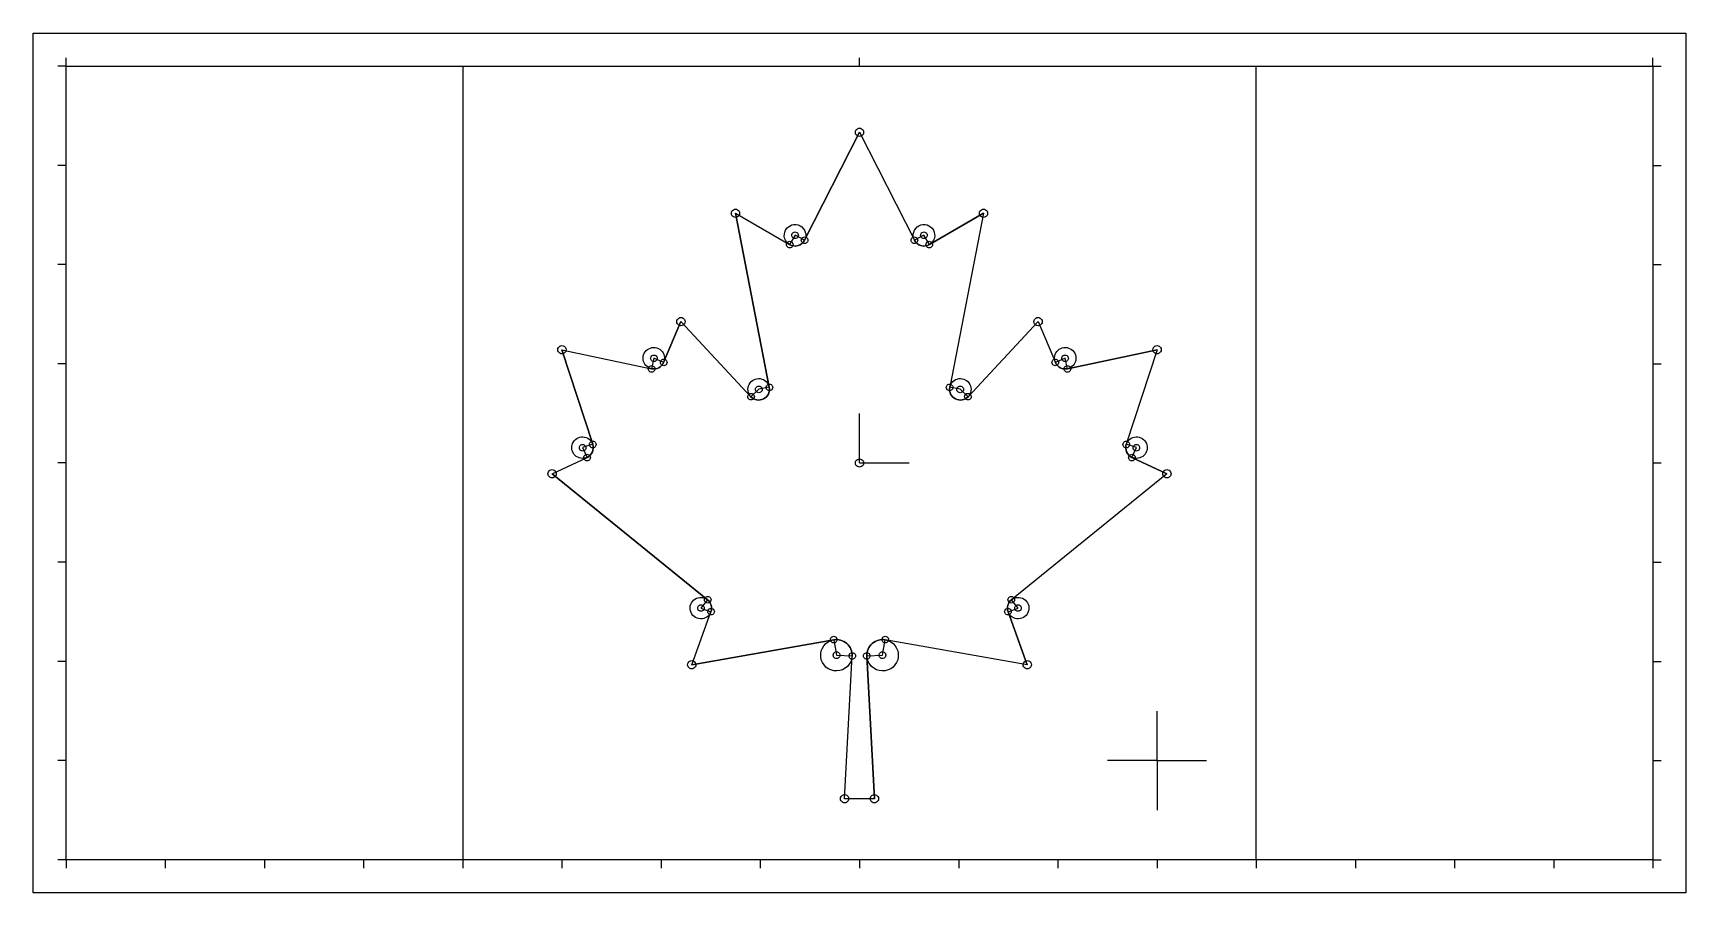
# Model space of a CAD drawing. Extents: x -525 to 525, y -197 to 349.
import ezdxf

# ---------------------------------------------------------------- set-up
doc = ezdxf.new("R2010")
doc.units = 0
doc.layers.get('0').update_dxf_attribs({"linetype": 'CONTINUOUS'})

msp = doc.modelspace()

# ---------------------------------------------------------------- linework, layer by layer
at = {"color": 7}
for points in [[(-525, 349.44), (525, 349.44), (525, -196.56), (-525, -196.56)], [(-504, 328.44), (-252, 328.44), (-252, -175.56), (-504, -175.56)], [(-504, 328.44), (504, 328.44), (504, -175.56), (-504, -175.56), (-504, 328.44), (504, 328.44), (504, -175.56), (-504, -175.56)], [(-504, 328.44), (504, 328.44), (504, -175.56), (-504, -175.56)], [(252, 328.44), (504, 328.44), (504, -175.56), (252, -175.56)], [(2.625, 286.44)], [(-76.125, 234.99)], [(81.375, 234.99)], [(-38.85, 221.025)], [(43.05, 221.025)], [(-42.21, 215.145)], [(-32.76, 217.875)], [(36.96, 217.875)], [(46.41, 215.145)], [(-110.775, 166.215)], [(116.025, 166.215)], [(-186.375, 148.365)], [(191.625, 148.365)], [(-128.52, 142.905)], [(-122.22, 140.28)], [(126.42, 140.28)], [(132.72, 142.905)], [(-129.99, 136.185)], [(134.19, 136.185)], [(-66.78, 118.545)], [(-61.845, 123.165)], [(-55.125, 124.425)], [(59.325, 124.425)], [(66.045, 123.165)], [(70.98, 118.545)], [(-173.775, 86.1)], [(-167.37, 88.2)], [(171.57, 88.2)], [(177.975, 86.1)], [(-170.94, 79.905)], [(2.625, 76.44)], [(175.14, 79.905)], [(-192.675, 69.615)], [(197.925, 69.615)], [(-94.29, -10.395)], [(98.49, -10.395)], [(-98.595, -15.645)], [(-92.19, -17.955)], [(96.39, -17.955)], [(102.795, -15.645)], [(-14.28, -35.7)], [(18.48, -35.7)], [(-103.95, -51.66)], [(-12.495, -45.57)], [(-2.52, -46.095)], [(6.72, -46.095)], [(16.695, -45.57)], [(109.2, -51.66)], [(-6.825, -136.71)], [(12.075, -136.71)]]:
    msp.add_lwpolyline(points, close=True, dxfattribs=at)
for points in [[(-504, 328.44), (-509.25, 328.44)], [(-504, 328.44), (-504, 333.69)], [(-252, 328.44), (-252, -175.56)], [(0, 328.44), (0, 333.69)], [(252, -175.56), (252, 328.44)], [(504, 328.44), (504, 333.69)], [(504, 328.44), (509.25, 328.44)], [(-34.86, 217.98), (0, 286.44)], [(0, 286.44), (-34.86, 217.98)], [(0, 286.44), (34.86, 217.98)], [(-504, 265.44), (-509.25, 265.44)], [(504, 265.44), (509.25, 265.44)], [(-57.33, 124.53), (-78.75, 234.99), (-44.415, 215.145)], [(-78.75, 234.99), (-57.33, 124.53)], [(-78.75, 234.99), (-44.415, 215.145)], [(44.415, 215.145), (78.75, 234.99)], [(78.75, 234.99), (44.415, 215.145)], [(78.75, 234.99), (57.33, 124.53)], [(-40.95, 221.025), (-44.415, 215.145)], [(-34.86, 217.98), (-40.95, 221.025)], [(44.415, 215.145), (40.95, 221.025)], [(-504, 202.44), (-509.25, 202.44)], [(504, 202.44), (509.25, 202.44)], [(-124.425, 140.28), (-113.4, 166.215), (-68.985, 118.545)], [(-113.4, 166.215), (-124.425, 140.28)], [(-113.4, 166.215), (-68.985, 118.545)], [(68.985, 118.545), (113.4, 166.215)], [(113.4, 166.215), (68.985, 118.545)], [(113.4, 166.215), (124.425, 140.28)], [(-169.47, 88.305), (-189, 148.365)], [(-189, 148.365), (-169.47, 88.305)], [(-189, 148.365), (-132.09, 136.29)], [(132.09, 136.29), (189, 148.365)], [(189, 148.365), (132.09, 136.29)], [(189, 148.365), (169.47, 88.305)], [(-504, 139.44), (-509.25, 139.44)], [(-124.425, 140.28), (-130.725, 142.905)], [(132.09, 136.29), (130.725, 142.905)], [(504, 139.44), (509.25, 139.44)], [(-63.945, 123.27), (-68.985, 118.545)], [(-57.33, 124.53), (-63.945, 123.27)], [(68.985, 118.545), (63.945, 123.27)], [(0, 76.44), (0, 107.94)], [(-169.47, 88.305), (-175.98, 86.205)], [(173.04, 80.01), (175.98, 86.205)], [(-504, 76.44), (-509.25, 76.44)], [(-195.3, 69.615), (-173.04, 80.01)], [(0, 76.44), (31.5, 76.44)], [(173.04, 80.01), (195.3, 69.615)], [(195.3, 69.615), (173.04, 80.01)], [(504, 76.44), (509.25, 76.44)], [(-96.495, -10.395), (-195.3, 69.615)], [(-195.3, 69.615), (-96.495, -10.395)], [(195.3, 69.615), (96.495, -10.395)], [(-504, 13.44), (-509.25, 13.44)], [(504, 13.44), (509.25, 13.44)], [(-96.495, -10.395), (-100.8, -15.75)], [(-16.38, -35.805), (-106.575, -51.66), (-94.395, -18.06)], [(-106.575, -51.66), (-94.395, -18.06)], [(-100.8, -15.75), (-94.395, -18.06)], [(94.395, -18.06), (100.8, -15.75)], [(94.395, -18.06), (106.575, -51.66)], [(106.575, -51.66), (94.395, -18.06)], [(-106.575, -51.66), (-16.38, -35.805)], [(-16.38, -35.805), (-14.7, -45.57)], [(106.575, -51.66), (16.38, -35.805)], [(-504, -49.56), (-509.25, -49.56)], [(4.725, -46.095), (9.45, -136.71), (-9.45, -136.71)], [(-9.45, -136.71), (-4.725, -46.095)], [(4.725, -46.095), (14.7, -45.57)], [(9.45, -136.71), (4.725, -46.095)], [(504, -49.56), (509.25, -49.56)], [(189, -112.56), (189, -81.06)], [(-504, -112.56), (-509.25, -112.56)], [(189, -112.56), (157.5, -112.56)], [(189, -112.56), (220.5, -112.56)], [(189, -112.56), (189, -144.06)], [(504, -112.56), (509.25, -112.56)], [(9.45, -136.71), (-9.45, -136.71)], [(-504, -175.56), (-509.25, -175.56)], [(-504, -175.56), (-504, -180.81)], [(-441, -175.56), (-441, -180.81)], [(-378, -175.56), (-378, -180.81)], [(-315, -175.56), (-315, -180.81)], [(-252, -175.56), (-252, -180.81)], [(-189, -175.56), (-189, -180.81)], [(-126, -175.56), (-126, -180.81)], [(-63, -175.56), (-63, -180.81)], [(0, -175.56), (0, -180.81)], [(63, -175.56), (63, -180.81)], [(126, -175.56), (126, -180.81)], [(189, -175.56), (189, -180.81)], [(252, -175.56), (252, -180.81)], [(315, -175.56), (315, -180.81)], [(378, -175.56), (378, -180.81)], [(441, -175.56), (441, -180.81)], [(504, -175.56), (509.25, -175.56)], [(504, -175.56), (504, -180.81)]]:
    msp.add_lwpolyline(points, dxfattribs=at)
for points in [[(-2.625, 286.44), (-2.625, 287.377822), (-2.124678, 288.244406), (-1.3125, 288.713317)], [(-1.3125, 284.166683), (-2.124678, 284.635594), (-2.625, 285.502178), (-2.625, 286.44)], [(-1.3125, 288.713317), (-0.500322, 289.182228), (0.500322, 289.182228), (1.3125, 288.713317)], [(1.3125, 284.166683), (0.500322, 283.697772), (-0.500322, 283.697772), (-1.3125, 284.166683)], [(0, 286.44), (0, 286.44), (34.86, 217.98), (34.86, 217.98)], [(1.3125, 288.713317), (2.124678, 288.244406), (2.625, 287.377822), (2.625, 286.44)], [(2.625, 286.44), (2.625, 285.502178), (2.124678, 284.635594), (1.3125, 284.166683)], [(-81.375, 234.99), (-81.375, 235.927822), (-80.874678, 236.794406), (-80.0625, 237.263317)], [(-80.0625, 232.716683), (-80.874678, 233.185594), (-81.375, 234.052178), (-81.375, 234.99)], [(-80.0625, 237.263317), (-79.250322, 237.732228), (-78.249678, 237.732228), (-77.4375, 237.263317)], [(-77.4375, 232.716683), (-78.249678, 232.247772), (-79.250322, 232.247772), (-80.0625, 232.716683)], [(-77.4375, 237.263317), (-76.625322, 236.794406), (-76.125, 235.927822), (-76.125, 234.99)], [(-76.125, 234.99), (-76.125, 234.052178), (-76.625322, 233.185594), (-77.4375, 232.716683)], [(78.75, 234.99), (78.75, 234.99), (57.33, 124.53), (57.33, 124.53)], [(76.125, 234.99), (76.125, 235.927822), (76.625322, 236.794406), (77.4375, 237.263317)], [(77.4375, 232.716683), (76.625322, 233.185594), (76.125, 234.052178), (76.125, 234.99)], [(77.4375, 237.263317), (78.249678, 237.732228), (79.250322, 237.732228), (80.0625, 237.263317)], [(80.0625, 232.716683), (79.250322, 232.247772), (78.249678, 232.247772), (77.4375, 232.716683)], [(80.0625, 237.263317), (80.874678, 236.794406), (81.375, 235.927822), (81.375, 234.99)], [(81.375, 234.99), (81.375, 234.052178), (80.874678, 233.185594), (80.0625, 232.716683)], [(-44.415, 215.145), (-47.616251, 217.021222), (-48.732035, 221.111292), (-46.927035, 224.353235)], [(-46.927035, 224.353235), (-45.122035, 227.595178), (-41.05763, 228.8011), (-37.776579, 227.068205)], [(-43.05, 221.025), (-43.05, 221.775258), (-42.649742, 222.468524), (-42, 222.843653)], [(-42, 219.206347), (-42.649742, 219.581476), (-43.05, 220.274742), (-43.05, 221.025)], [(-42, 222.843653), (-41.350258, 223.218782), (-40.549742, 223.218782), (-39.9, 222.843653)], [(-39.9, 222.843653), (-39.250258, 222.468524), (-38.85, 221.775258), (-38.85, 221.025)], [(-38.85, 221.025), (-38.85, 220.274742), (-39.250258, 219.581476), (-39.9, 219.206347)], [(-37.776579, 227.068205), (-34.495528, 225.33531), (-33.200056, 221.298555), (-34.86, 217.98)], [(34.86, 217.98), (33.200056, 221.298555), (34.495528, 225.33531), (37.776579, 227.068205)], [(40.95, 221.025), (40.95, 221.025), (34.86, 217.98), (34.86, 217.98)], [(37.776579, 227.068205), (41.05763, 228.8011), (45.122035, 227.595178), (46.927035, 224.353235)], [(38.85, 221.025), (38.85, 221.775258), (39.250258, 222.468524), (39.9, 222.843653)], [(39.9, 219.206347), (39.250258, 219.581476), (38.85, 220.274742), (38.85, 221.025)], [(39.9, 222.843653), (40.549742, 223.218782), (41.350258, 223.218782), (42, 222.843653)], [(42, 222.843653), (42.649742, 222.468524), (43.05, 221.775258), (43.05, 221.025)], [(43.05, 221.025), (43.05, 220.274742), (42.649742, 219.581476), (42, 219.206347)], [(46.927035, 224.353235), (48.732035, 221.111292), (47.616251, 217.021222), (44.415, 215.145)], [(-46.41, 215.145), (-46.41, 215.895258), (-46.009742, 216.588524), (-45.36, 216.963653)], [(-45.36, 213.326347), (-46.009742, 213.701476), (-46.41, 214.394742), (-46.41, 215.145)], [(-45.36, 216.963653), (-44.710258, 217.338782), (-43.909742, 217.338782), (-43.26, 216.963653)], [(-43.26, 213.326347), (-43.909742, 212.951218), (-44.710258, 212.951218), (-45.36, 213.326347)], [(-44.415, 215.145), (-42.785575, 214.19001), (-40.833266, 213.952919), (-39.022624, 214.490142)], [(-39.022624, 214.490142), (-40.833266, 213.952919), (-42.785575, 214.19001), (-44.415, 215.145)], [(-43.26, 216.963653), (-42.610258, 216.588524), (-42.21, 215.895258), (-42.21, 215.145)], [(-42.21, 215.145), (-42.21, 214.394742), (-42.610258, 213.701476), (-43.26, 213.326347)], [(-39.9, 219.206347), (-40.549742, 218.831218), (-41.350258, 218.831218), (-42, 219.206347)], [(-39.022624, 214.490142), (-37.211983, 215.027365), (-35.704905, 216.290868), (-34.86, 217.98)], [(-34.86, 217.98), (-35.704905, 216.290868), (-37.211983, 215.027365), (-39.022624, 214.490142)], [(-36.96, 217.875), (-36.96, 218.625258), (-36.559742, 219.318524), (-35.91, 219.693653)], [(-35.91, 216.056347), (-36.559742, 216.431476), (-36.96, 217.124742), (-36.96, 217.875)], [(-35.91, 219.693653), (-35.260258, 220.068782), (-34.459742, 220.068782), (-33.81, 219.693653)], [(-33.81, 216.056347), (-34.459742, 215.681218), (-35.260258, 215.681218), (-35.91, 216.056347)], [(-33.81, 219.693653), (-33.160258, 219.318524), (-32.76, 218.625258), (-32.76, 217.875)], [(-32.76, 217.875), (-32.76, 217.124742), (-33.160258, 216.431476), (-33.81, 216.056347)], [(32.76, 217.875), (32.76, 218.625258), (33.160258, 219.318524), (33.81, 219.693653)], [(33.81, 216.056347), (33.160258, 216.431476), (32.76, 217.124742), (32.76, 217.875)], [(33.81, 219.693653), (34.459742, 220.068782), (35.260258, 220.068782), (35.91, 219.693653)], [(35.91, 216.056347), (35.260258, 215.681218), (34.459742, 215.681218), (33.81, 216.056347)], [(34.86, 217.98), (35.704905, 216.290868), (37.211983, 215.027365), (39.022624, 214.490142)], [(39.022624, 214.490142), (37.211983, 215.027365), (35.704905, 216.290868), (34.86, 217.98)], [(35.91, 219.693653), (36.559742, 219.318524), (36.96, 218.625258), (36.96, 217.875)], [(36.96, 217.875), (36.96, 217.124742), (36.559742, 216.431476), (35.91, 216.056347)], [(39.022624, 214.490142), (40.833266, 213.952919), (42.785575, 214.19001), (44.415, 215.145)], [(44.415, 215.145), (42.785575, 214.19001), (40.833266, 213.952919), (39.022624, 214.490142)], [(42, 219.206347), (41.350258, 218.831218), (40.549742, 218.831218), (39.9, 219.206347)], [(42.21, 215.145), (42.21, 215.895258), (42.610258, 216.588524), (43.26, 216.963653)], [(43.26, 213.326347), (42.610258, 213.701476), (42.21, 214.394742), (42.21, 215.145)], [(43.26, 216.963653), (43.909742, 217.338782), (44.710258, 217.338782), (45.36, 216.963653)], [(45.36, 213.326347), (44.710258, 212.951218), (43.909742, 212.951218), (43.26, 213.326347)], [(45.36, 216.963653), (46.009742, 216.588524), (46.41, 215.895258), (46.41, 215.145)], [(46.41, 215.145), (46.41, 214.394742), (46.009742, 213.701476), (45.36, 213.326347)], [(-116.025, 166.215), (-116.025, 167.152822), (-115.524678, 168.019406), (-114.7125, 168.488317)], [(-114.7125, 168.488317), (-113.900322, 168.957228), (-112.899678, 168.957228), (-112.0875, 168.488317)], [(-112.0875, 168.488317), (-111.275322, 168.019406), (-110.775, 167.152822), (-110.775, 166.215)], [(110.775, 166.215), (110.775, 167.152822), (111.275322, 168.019406), (112.0875, 168.488317)], [(112.0875, 168.488317), (112.899678, 168.957228), (113.900322, 168.957228), (114.7125, 168.488317)], [(114.7125, 168.488317), (115.524678, 168.019406), (116.025, 167.152822), (116.025, 166.215)], [(-114.7125, 163.941683), (-115.524678, 164.410594), (-116.025, 165.277178), (-116.025, 166.215)], [(-112.0875, 163.941683), (-112.899678, 163.472772), (-113.900322, 163.472772), (-114.7125, 163.941683)], [(-110.775, 166.215), (-110.775, 165.277178), (-111.275322, 164.410594), (-112.0875, 163.941683)], [(112.0875, 163.941683), (111.275322, 164.410594), (110.775, 165.277178), (110.775, 166.215)], [(114.7125, 163.941683), (113.900322, 163.472772), (112.899678, 163.472772), (112.0875, 163.941683)], [(113.4, 166.215), (113.4, 166.215), (124.425, 140.28), (124.425, 140.28)], [(116.025, 166.215), (116.025, 165.277178), (115.524678, 164.410594), (114.7125, 163.941683)], [(-191.625, 148.365), (-191.625, 149.302822), (-191.124678, 150.169406), (-190.3125, 150.638317)], [(-190.3125, 146.091683), (-191.124678, 146.560594), (-191.625, 147.427178), (-191.625, 148.365)], [(-190.3125, 150.638317), (-189.500322, 151.107228), (-188.499678, 151.107228), (-187.6875, 150.638317)], [(-189, 148.365), (-189, 148.365), (-132.09, 136.29), (-132.09, 136.29)], [(-187.6875, 150.638317), (-186.875322, 150.169406), (-186.375, 149.302822), (-186.375, 148.365)], [(-186.375, 148.365), (-186.375, 147.427178), (-186.875322, 146.560594), (-187.6875, 146.091683)], [(-137.457821, 142.037877), (-137.8524, 144.895785), (-136.407361, 147.693102), (-133.848298, 149.025217)], [(-133.848298, 149.025217), (-131.289235, 150.357332), (-128.168979, 149.93647), (-126.054298, 147.973957)], [(-126.054298, 147.973957), (-123.939617, 146.011444), (-123.287343, 142.931239), (-124.425, 140.28)], [(124.425, 140.28), (123.287343, 142.931239), (123.939617, 146.011444), (126.054298, 147.973957)], [(126.054298, 147.973957), (128.168979, 149.93647), (131.289235, 150.357332), (133.848298, 149.025217)], [(133.848298, 149.025217), (136.407361, 147.693102), (137.8524, 144.895785), (137.457821, 142.037877)], [(189, 148.365), (189, 148.365), (169.47, 88.305), (169.47, 88.305)], [(186.375, 148.365), (186.375, 149.302822), (186.875322, 150.169406), (187.6875, 150.638317)], [(187.6875, 146.091683), (186.875322, 146.560594), (186.375, 147.427178), (186.375, 148.365)], [(187.6875, 150.638317), (188.499678, 151.107228), (189.500322, 151.107228), (190.3125, 150.638317)], [(190.3125, 150.638317), (191.124678, 150.169406), (191.625, 149.302822), (191.625, 148.365)], [(191.625, 148.365), (191.625, 147.427178), (191.124678, 146.560594), (190.3125, 146.091683)], [(-187.6875, 146.091683), (-188.499678, 145.622772), (-189.500322, 145.622772), (-190.3125, 146.091683)], [(-132.09, 136.29), (-134.914284, 136.878859), (-137.063241, 139.179968), (-137.457821, 142.037877)], [(-134.19, 136.185), (-134.19, 136.935258), (-133.789742, 137.628524), (-133.14, 138.003653)], [(-133.14, 138.003653), (-132.490258, 138.378782), (-131.689742, 138.378782), (-131.04, 138.003653)], [(-132.72, 142.905), (-132.72, 143.655258), (-132.319742, 144.348524), (-131.67, 144.723653)], [(-131.67, 141.086347), (-132.319742, 141.461476), (-132.72, 142.154742), (-132.72, 142.905)], [(-130.725, 142.905), (-130.725, 142.905), (-132.09, 136.29), (-132.09, 136.29)], [(-132.09, 136.29), (-128.911149, 135.627214), (-125.705482, 137.295918), (-124.425, 140.28)], [(-124.425, 140.28), (-125.705482, 137.295918), (-128.911149, 135.627214), (-132.09, 136.29)], [(-131.67, 144.723653), (-131.020258, 145.098782), (-130.219742, 145.098782), (-129.57, 144.723653)], [(-129.57, 141.086347), (-130.219742, 140.711218), (-131.020258, 140.711218), (-131.67, 141.086347)], [(-131.04, 138.003653), (-130.390258, 137.628524), (-129.99, 136.935258), (-129.99, 136.185)], [(-129.57, 144.723653), (-128.920258, 144.348524), (-128.52, 143.655258), (-128.52, 142.905)], [(-128.52, 142.905), (-128.52, 142.154742), (-128.920258, 141.461476), (-129.57, 141.086347)], [(-126.42, 140.28), (-126.42, 141.030258), (-126.019742, 141.723524), (-125.37, 142.098653)], [(-125.37, 138.461347), (-126.019742, 138.836476), (-126.42, 139.529742), (-126.42, 140.28)], [(-125.37, 142.098653), (-124.720258, 142.473782), (-123.919742, 142.473782), (-123.27, 142.098653)], [(-123.27, 138.461347), (-123.919742, 138.086218), (-124.720258, 138.086218), (-125.37, 138.461347)], [(-123.27, 142.098653), (-122.620258, 141.723524), (-122.22, 141.030258), (-122.22, 140.28)], [(-122.22, 140.28), (-122.22, 139.529742), (-122.620258, 138.836476), (-123.27, 138.461347)], [(122.22, 140.28), (122.22, 141.030258), (122.620258, 141.723524), (123.27, 142.098653)], [(123.27, 138.461347), (122.620258, 138.836476), (122.22, 139.529742), (122.22, 140.28)], [(123.27, 142.098653), (123.919742, 142.473782), (124.720258, 142.473782), (125.37, 142.098653)], [(125.37, 138.461347), (124.720258, 138.086218), (123.919742, 138.086218), (123.27, 138.461347)], [(130.725, 142.905), (130.725, 142.905), (124.425, 140.28), (124.425, 140.28)], [(124.425, 140.28), (125.705482, 137.295918), (128.911149, 135.627214), (132.09, 136.29)], [(132.09, 136.29), (128.911149, 135.627214), (125.705482, 137.295918), (124.425, 140.28)], [(125.37, 142.098653), (126.019742, 141.723524), (126.42, 141.030258), (126.42, 140.28)], [(126.42, 140.28), (126.42, 139.529742), (126.019742, 138.836476), (125.37, 138.461347)], [(128.52, 142.905), (128.52, 143.655258), (128.920258, 144.348524), (129.57, 144.723653)], [(129.57, 141.086347), (128.920258, 141.461476), (128.52, 142.154742), (128.52, 142.905)], [(129.57, 144.723653), (130.219742, 145.098782), (131.020258, 145.098782), (131.67, 144.723653)], [(131.67, 141.086347), (131.020258, 140.711218), (130.219742, 140.711218), (129.57, 141.086347)], [(129.99, 136.185), (129.99, 136.935258), (130.390258, 137.628524), (131.04, 138.003653)], [(131.04, 138.003653), (131.689742, 138.378782), (132.490258, 138.378782), (133.14, 138.003653)], [(131.67, 144.723653), (132.319742, 144.348524), (132.72, 143.655258), (132.72, 142.905)], [(132.72, 142.905), (132.72, 142.154742), (132.319742, 141.461476), (131.67, 141.086347)], [(137.457821, 142.037877), (137.063241, 139.179968), (134.914284, 136.878859), (132.09, 136.29)], [(133.14, 138.003653), (133.789742, 137.628524), (134.19, 136.935258), (134.19, 136.185)], [(190.3125, 146.091683), (189.500322, 145.622772), (188.499678, 145.622772), (187.6875, 146.091683)], [(-133.14, 134.366347), (-133.789742, 134.741476), (-134.19, 135.434742), (-134.19, 136.185)], [(-131.04, 134.366347), (-131.689742, 133.991218), (-132.490258, 133.991218), (-133.14, 134.366347)], [(-129.99, 136.185), (-129.99, 135.434742), (-130.390258, 134.741476), (-131.04, 134.366347)], [(-68.985, 118.545), (-70.984961, 120.654504), (-71.429305, 123.79928), (-70.092097, 126.380312)], [(-70.092097, 126.380312), (-68.75489, 128.961344), (-65.929613, 130.412162), (-63.052829, 129.995071)], [(-63.052829, 129.995071), (-60.176045, 129.577981), (-57.879134, 127.384523), (-57.33, 124.53)], [(-59.325, 124.425), (-59.325, 125.175258), (-58.924742, 125.868524), (-58.275, 126.243653)], [(-58.275, 126.243653), (-57.625258, 126.618782), (-56.824742, 126.618782), (-56.175, 126.243653)], [(-56.175, 126.243653), (-55.525258, 125.868524), (-55.125, 125.175258), (-55.125, 124.425)], [(55.125, 124.425), (55.125, 125.175258), (55.525258, 125.868524), (56.175, 126.243653)], [(56.175, 126.243653), (56.824742, 126.618782), (57.625258, 126.618782), (58.275, 126.243653)], [(57.33, 124.53), (57.879134, 127.384523), (60.176045, 129.577981), (63.052829, 129.995071)], [(58.275, 126.243653), (58.924742, 125.868524), (59.325, 125.175258), (59.325, 124.425)], [(63.052829, 129.995071), (65.929613, 130.412162), (68.75489, 128.961344), (70.092097, 126.380312)], [(70.092097, 126.380312), (71.429305, 123.79928), (70.984961, 120.654504), (68.985, 118.545)], [(131.04, 134.366347), (130.390258, 134.741476), (129.99, 135.434742), (129.99, 136.185)], [(133.14, 134.366347), (132.490258, 133.991218), (131.689742, 133.991218), (131.04, 134.366347)], [(134.19, 136.185), (134.19, 135.434742), (133.789742, 134.741476), (133.14, 134.366347)], [(-70.98, 118.545), (-70.98, 119.295258), (-70.579742, 119.988524), (-69.93, 120.363653)], [(-69.93, 116.726347), (-70.579742, 117.101476), (-70.98, 117.794742), (-70.98, 118.545)], [(-69.93, 120.363653), (-69.280258, 120.738782), (-68.479742, 120.738782), (-67.83, 120.363653)], [(-67.83, 116.726347), (-68.479742, 116.351218), (-69.280258, 116.351218), (-69.93, 116.726347)], [(-68.985, 118.545), (-66.898989, 116.344733), (-63.611528, 115.784397), (-60.914421, 117.169398)], [(-60.914421, 117.169398), (-63.611528, 115.784397), (-66.898989, 116.344733), (-68.985, 118.545)], [(-67.83, 120.363653), (-67.180258, 119.988524), (-66.78, 119.295258), (-66.78, 118.545)], [(-66.78, 118.545), (-66.78, 117.794742), (-67.180258, 117.101476), (-67.83, 116.726347)], [(-66.045, 123.165), (-66.045, 123.915258), (-65.644742, 124.608524), (-64.995, 124.983653)], [(-64.995, 121.346347), (-65.644742, 121.721476), (-66.045, 122.414742), (-66.045, 123.165)], [(-64.995, 124.983653), (-64.345258, 125.358782), (-63.544742, 125.358782), (-62.895, 124.983653)], [(-62.895, 121.346347), (-63.544742, 120.971218), (-64.345258, 120.971218), (-64.995, 121.346347)], [(-62.895, 124.983653), (-62.245258, 124.608524), (-61.845, 123.915258), (-61.845, 123.165)], [(-61.845, 123.165), (-61.845, 122.414742), (-62.245258, 121.721476), (-62.895, 121.346347)], [(-60.914421, 117.169398), (-58.217313, 118.554399), (-56.757239, 121.552659), (-57.33, 124.53)], [(-57.33, 124.53), (-56.757239, 121.552659), (-58.217313, 118.554399), (-60.914421, 117.169398)], [(-58.275, 122.606347), (-58.924742, 122.981476), (-59.325, 123.674742), (-59.325, 124.425)], [(-56.175, 122.606347), (-56.824742, 122.231218), (-57.625258, 122.231218), (-58.275, 122.606347)], [(-55.125, 124.425), (-55.125, 123.674742), (-55.525258, 122.981476), (-56.175, 122.606347)], [(56.175, 122.606347), (55.525258, 122.981476), (55.125, 123.674742), (55.125, 124.425)], [(58.275, 122.606347), (57.625258, 122.231218), (56.824742, 122.231218), (56.175, 122.606347)], [(57.33, 124.53), (56.757239, 121.552659), (58.217313, 118.554399), (60.914421, 117.169398)], [(60.914421, 117.169398), (58.217313, 118.554399), (56.757239, 121.552659), (57.33, 124.53)], [(63.945, 123.27), (63.945, 123.27), (57.33, 124.53), (57.33, 124.53)], [(59.325, 124.425), (59.325, 123.674742), (58.924742, 122.981476), (58.275, 122.606347)], [(60.914421, 117.169398), (63.611528, 115.784397), (66.898989, 116.344733), (68.985, 118.545)], [(68.985, 118.545), (66.898989, 116.344733), (63.611528, 115.784397), (60.914421, 117.169398)], [(61.845, 123.165), (61.845, 123.915258), (62.245258, 124.608524), (62.895, 124.983653)], [(62.895, 121.346347), (62.245258, 121.721476), (61.845, 122.414742), (61.845, 123.165)], [(62.895, 124.983653), (63.544742, 125.358782), (64.345258, 125.358782), (64.995, 124.983653)], [(64.995, 121.346347), (64.345258, 120.971218), (63.544742, 120.971218), (62.895, 121.346347)], [(64.995, 124.983653), (65.644742, 124.608524), (66.045, 123.915258), (66.045, 123.165)], [(66.045, 123.165), (66.045, 122.414742), (65.644742, 121.721476), (64.995, 121.346347)], [(66.78, 118.545), (66.78, 119.704798), (67.720202, 120.645), (68.88, 120.645)], [(67.83, 116.726347), (67.180258, 117.101476), (66.78, 117.794742), (66.78, 118.545)], [(69.93, 116.726347), (69.280258, 116.351218), (68.479742, 116.351218), (67.83, 116.726347)], [(68.88, 120.645), (70.039798, 120.645), (70.98, 119.704798), (70.98, 118.545)], [(70.98, 118.545), (70.98, 117.794742), (70.579742, 117.101476), (69.93, 116.726347)], [(-180.696723, 81.270919), (-182.738505, 83.242399), (-183.347058, 86.271739), (-182.225039, 88.878783)], [(-182.225039, 88.878783), (-181.10302, 91.485826), (-178.484647, 93.126363), (-175.649275, 92.998814)], [(-177.975, 86.1), (-177.975, 86.850258), (-177.574742, 87.543524), (-176.925, 87.918653)], [(-176.925, 84.281347), (-177.574742, 84.656476), (-177.975, 85.349742), (-177.975, 86.1)], [(-176.925, 87.918653), (-176.275258, 88.293782), (-175.474742, 88.293782), (-174.825, 87.918653)], [(-174.825, 84.281347), (-175.474742, 83.906218), (-176.275258, 83.906218), (-176.925, 84.281347)], [(-175.98, 86.205), (-175.98, 86.205), (-173.04, 80.01), (-173.04, 80.01)], [(-175.649275, 92.998814), (-172.813903, 92.871265), (-170.353406, 91.002257), (-169.47, 88.305)], [(-174.825, 87.918653), (-174.175258, 87.543524), (-173.775, 86.850258), (-173.775, 86.1)], [(-173.775, 86.1), (-173.775, 85.349742), (-174.175258, 84.656476), (-174.825, 84.281347)], [(-173.04, 80.01), (-169.929344, 81.479949), (-168.399144, 85.035412), (-169.47, 88.305)], [(-169.47, 88.305), (-168.399144, 85.035412), (-169.929344, 81.479949), (-173.04, 80.01)], [(-171.57, 88.2), (-171.57, 88.950258), (-171.169742, 89.643524), (-170.52, 90.018653)], [(-170.52, 86.381347), (-171.169742, 86.756476), (-171.57, 87.449742), (-171.57, 88.2)], [(-170.52, 90.018653), (-169.870258, 90.393782), (-169.069742, 90.393782), (-168.42, 90.018653)], [(-168.42, 86.381347), (-169.069742, 86.006218), (-169.870258, 86.006218), (-170.52, 86.381347)], [(-168.42, 90.018653), (-167.770258, 89.643524), (-167.37, 88.950258), (-167.37, 88.2)], [(-167.37, 88.2), (-167.37, 87.449742), (-167.770258, 86.756476), (-168.42, 86.381347)], [(167.37, 88.2), (167.37, 88.950258), (167.770258, 89.643524), (168.42, 90.018653)], [(168.42, 86.381347), (167.770258, 86.756476), (167.37, 87.449742), (167.37, 88.2)], [(169.47, 88.305), (168.399144, 85.035412), (169.929344, 81.479949), (173.04, 80.01)], [(173.04, 80.01), (169.929344, 81.479949), (168.399144, 85.035412), (169.47, 88.305)], [(168.42, 90.018653), (169.069742, 90.393782), (169.870258, 90.393782), (170.52, 90.018653)], [(170.52, 86.381347), (169.870258, 86.006218), (169.069742, 86.006218), (168.42, 86.381347)], [(169.47, 88.305), (170.353406, 91.002257), (172.813903, 92.871265), (175.649275, 92.998814)], [(175.98, 86.205), (175.98, 86.205), (169.47, 88.305), (169.47, 88.305)], [(170.52, 90.018653), (171.169742, 89.643524), (171.57, 88.950258), (171.57, 88.2)], [(171.57, 88.2), (171.57, 87.449742), (171.169742, 86.756476), (170.52, 86.381347)], [(173.775, 86.1), (173.775, 86.850258), (174.175258, 87.543524), (174.825, 87.918653)], [(174.825, 84.281347), (174.175258, 84.656476), (173.775, 85.349742), (173.775, 86.1)], [(174.825, 87.918653), (175.474742, 88.293782), (176.275258, 88.293782), (176.925, 87.918653)], [(176.925, 84.281347), (176.275258, 83.906218), (175.474742, 83.906218), (174.825, 84.281347)], [(175.649275, 92.998814), (178.484647, 93.126363), (181.10302, 91.485826), (182.225039, 88.878783)], [(176.925, 87.918653), (177.574742, 87.543524), (177.975, 86.850258), (177.975, 86.1)], [(177.975, 86.1), (177.975, 85.349742), (177.574742, 84.656476), (176.925, 84.281347)], [(182.225039, 88.878783), (183.347058, 86.271739), (182.738505, 83.242399), (180.696723, 81.270919)], [(-195.3, 69.615), (-195.3, 69.615), (-173.04, 80.01), (-173.04, 80.01)], [(-173.04, 80.01), (-175.606146, 78.79736), (-178.654942, 79.29944), (-180.696723, 81.270919)], [(-175.14, 79.905), (-175.14, 80.655258), (-174.739742, 81.348524), (-174.09, 81.723653)], [(-174.09, 78.086347), (-174.739742, 78.461476), (-175.14, 79.154742), (-175.14, 79.905)], [(-174.09, 81.723653), (-173.440258, 82.098782), (-172.639742, 82.098782), (-171.99, 81.723653)], [(-171.99, 78.086347), (-172.639742, 77.711218), (-173.440258, 77.711218), (-174.09, 78.086347)], [(-171.99, 81.723653), (-171.340258, 81.348524), (-170.94, 80.655258), (-170.94, 79.905)], [(-170.94, 79.905), (-170.94, 79.154742), (-171.340258, 78.461476), (-171.99, 78.086347)], [(-2.625, 76.44), (-2.625, 77.377822), (-2.124678, 78.244406), (-1.3125, 78.713317)], [(-1.3125, 74.166683), (-2.124678, 74.635594), (-2.625, 75.502178), (-2.625, 76.44)], [(-1.3125, 78.713317), (-0.500322, 79.182228), (0.500322, 79.182228), (1.3125, 78.713317)], [(1.3125, 74.166683), (0.500322, 73.697772), (-0.500322, 73.697772), (-1.3125, 74.166683)], [(1.3125, 78.713317), (2.124678, 78.244406), (2.625, 77.377822), (2.625, 76.44)], [(2.625, 76.44), (2.625, 75.502178), (2.124678, 74.635594), (1.3125, 74.166683)], [(170.94, 79.905), (170.94, 80.655258), (171.340258, 81.348524), (171.99, 81.723653)], [(171.99, 78.086347), (171.340258, 78.461476), (170.94, 79.154742), (170.94, 79.905)], [(171.99, 81.723653), (172.639742, 82.098782), (173.440258, 82.098782), (174.09, 81.723653)], [(174.09, 78.086347), (173.440258, 77.711218), (172.639742, 77.711218), (171.99, 78.086347)], [(180.696723, 81.270919), (178.654942, 79.29944), (175.606146, 78.79736), (173.04, 80.01)], [(174.09, 81.723653), (174.739742, 81.348524), (175.14, 80.655258), (175.14, 79.905)], [(175.14, 79.905), (175.14, 79.154742), (174.739742, 78.461476), (174.09, 78.086347)], [(-197.925, 69.615), (-197.925, 70.552822), (-197.424678, 71.419406), (-196.6125, 71.888317)], [(-196.6125, 67.341683), (-197.424678, 67.810594), (-197.925, 68.677178), (-197.925, 69.615)], [(-196.6125, 71.888317), (-195.800322, 72.357228), (-194.799678, 72.357228), (-193.9875, 71.888317)], [(-193.9875, 67.341683), (-194.799678, 66.872772), (-195.800322, 66.872772), (-196.6125, 67.341683)], [(-193.9875, 71.888317), (-193.175322, 71.419406), (-192.675, 70.552822), (-192.675, 69.615)], [(-192.675, 69.615), (-192.675, 68.677178), (-193.175322, 67.810594), (-193.9875, 67.341683)], [(195.3, 69.615), (195.3, 69.615), (96.495, -10.395), (96.495, -10.395)], [(192.675, 69.615), (192.675, 70.552822), (193.175322, 71.419406), (193.9875, 71.888317)], [(193.9875, 67.341683), (193.175322, 67.810594), (192.675, 68.677178), (192.675, 69.615)], [(193.9875, 71.888317), (194.799678, 72.357228), (195.800322, 72.357228), (196.6125, 71.888317)], [(196.6125, 67.341683), (195.800322, 66.872772), (194.799678, 66.872772), (193.9875, 67.341683)], [(196.6125, 71.888317), (197.424678, 71.419406), (197.925, 70.552822), (197.925, 69.615)], [(197.925, 69.615), (197.925, 68.677178), (197.424678, 67.810594), (196.6125, 67.341683)], [(-107.379091, -17.497114), (-108.162649, -14.637126), (-107.009778, -11.598429), (-104.526339, -9.977929)], [(-104.526339, -9.977929), (-102.042899, -8.357428), (-98.797227, -8.525978), (-96.495, -10.395)], [(-98.49, -10.395), (-98.49, -9.644742), (-98.089742, -8.951476), (-97.44, -8.576347)], [(-97.44, -12.213653), (-98.089742, -11.838524), (-98.49, -11.145258), (-98.49, -10.395)], [(-97.44, -8.576347), (-96.790258, -8.201218), (-95.989742, -8.201218), (-95.34, -8.576347)], [(-94.395, -18.06), (-93.381789, -15.318903), (-94.226172, -12.236908), (-96.495, -10.395)], [(-96.495, -10.395), (-94.226172, -12.236908), (-93.381789, -15.318903), (-94.395, -18.06)], [(-95.34, -8.576347), (-94.690258, -8.951476), (-94.29, -9.644742), (-94.29, -10.395)], [(-94.29, -10.395), (-94.29, -11.145258), (-94.690258, -11.838524), (-95.34, -12.213653)], [(96.495, -10.395), (94.226172, -12.236908), (93.381789, -15.318903), (94.395, -18.06)], [(94.395, -18.06), (93.381789, -15.318903), (94.226172, -12.236908), (96.495, -10.395)], [(94.29, -10.395), (94.29, -9.644742), (94.690258, -8.951476), (95.34, -8.576347)], [(95.34, -12.213653), (94.690258, -11.838524), (94.29, -11.145258), (94.29, -10.395)], [(95.34, -8.576347), (95.989742, -8.201218), (96.790258, -8.201218), (97.44, -8.576347)], [(96.495, -10.395), (98.797227, -8.525978), (102.042899, -8.357428), (104.526339, -9.977929)], [(100.8, -15.75), (100.8, -15.75), (96.495, -10.395), (96.495, -10.395)], [(97.44, -8.576347), (98.089742, -8.951476), (98.49, -9.644742), (98.49, -10.395)], [(98.49, -10.395), (98.49, -11.145258), (98.089742, -11.838524), (97.44, -12.213653)], [(104.526339, -9.977929), (107.009778, -11.598429), (108.162649, -14.637126), (107.379091, -17.497114)], [(-101.092263, -22.512305), (-104.054863, -22.38387), (-106.595533, -20.357102), (-107.379091, -17.497114)], [(-102.795, -15.645), (-102.795, -14.894742), (-102.394742, -14.201476), (-101.745, -13.826347)], [(-101.745, -17.463653), (-102.394742, -17.088524), (-102.795, -16.395258), (-102.795, -15.645)], [(-101.745, -13.826347), (-101.095258, -13.451218), (-100.294742, -13.451218), (-99.645, -13.826347)], [(-99.645, -17.463653), (-100.294742, -17.838782), (-101.095258, -17.838782), (-101.745, -17.463653)], [(-94.395, -18.06), (-95.423126, -20.841448), (-98.129663, -22.640739), (-101.092263, -22.512305)], [(-99.645, -13.826347), (-98.995258, -14.201476), (-98.595, -14.894742), (-98.595, -15.645)], [(-98.595, -15.645), (-98.595, -16.395258), (-98.995258, -17.088524), (-99.645, -17.463653)], [(-95.34, -12.213653), (-95.989742, -12.588782), (-96.790258, -12.588782), (-97.44, -12.213653)], [(-96.39, -17.955), (-96.39, -17.204742), (-95.989742, -16.511476), (-95.34, -16.136347)], [(-95.34, -19.773653), (-95.989742, -19.398524), (-96.39, -18.705258), (-96.39, -17.955)], [(-95.34, -16.136347), (-94.690258, -15.761218), (-93.889742, -15.761218), (-93.24, -16.136347)], [(-93.24, -19.773653), (-93.889742, -20.148782), (-94.690258, -20.148782), (-95.34, -19.773653)], [(-93.24, -16.136347), (-92.590258, -16.511476), (-92.19, -17.204742), (-92.19, -17.955)], [(-92.19, -17.955), (-92.19, -18.705258), (-92.590258, -19.398524), (-93.24, -19.773653)], [(92.19, -17.955), (92.19, -17.204742), (92.590258, -16.511476), (93.24, -16.136347)], [(93.24, -19.773653), (92.590258, -19.398524), (92.19, -18.705258), (92.19, -17.955)], [(93.24, -16.136347), (93.889742, -15.761218), (94.690258, -15.761218), (95.34, -16.136347)], [(95.34, -19.773653), (94.690258, -20.148782), (93.889742, -20.148782), (93.24, -19.773653)], [(101.092263, -22.512305), (98.129663, -22.640739), (95.423126, -20.841448), (94.395, -18.06)], [(97.44, -12.213653), (96.790258, -12.588782), (95.989742, -12.588782), (95.34, -12.213653)], [(95.34, -16.136347), (95.989742, -16.511476), (96.39, -17.204742), (96.39, -17.955)], [(96.39, -17.955), (96.39, -18.705258), (95.989742, -19.398524), (95.34, -19.773653)], [(98.595, -15.645), (98.595, -14.894742), (98.995258, -14.201476), (99.645, -13.826347)], [(99.645, -17.463653), (98.995258, -17.088524), (98.595, -16.395258), (98.595, -15.645)], [(99.645, -13.826347), (100.294742, -13.451218), (101.095258, -13.451218), (101.745, -13.826347)], [(101.745, -17.463653), (101.095258, -17.838782), (100.294742, -17.838782), (99.645, -17.463653)], [(107.379091, -17.497114), (106.595533, -20.357102), (104.054863, -22.38387), (101.092263, -22.512305)], [(101.745, -13.826347), (102.394742, -14.201476), (102.795, -14.894742), (102.795, -15.645)], [(102.795, -15.645), (102.795, -16.395258), (102.394742, -17.088524), (101.745, -17.463653)], [(-24.616381, -46.613486), (-25.129061, -41.408531), (-21.534481, -36.691414), (-16.38, -35.805)], [(-18.48, -35.7), (-18.48, -34.949742), (-18.079742, -34.256476), (-17.43, -33.881347)], [(-17.43, -37.518653), (-18.079742, -37.143524), (-18.48, -36.450258), (-18.48, -35.7)], [(-17.43, -33.881347), (-16.780258, -33.506218), (-15.979742, -33.506218), (-15.33, -33.881347)], [(-15.33, -37.518653), (-15.979742, -37.893782), (-16.780258, -37.893782), (-17.43, -37.518653)], [(-8.087516, -38.158029), (-10.352623, -36.158205), (-13.402123, -35.292896), (-16.38, -35.805)], [(-16.38, -35.805), (-13.402123, -35.292896), (-10.352623, -36.158205), (-8.087516, -38.158029)], [(-15.33, -33.881347), (-14.680258, -34.256476), (-14.28, -34.949742), (-14.28, -35.7)], [(-14.28, -35.7), (-14.28, -36.450258), (-14.680258, -37.143524), (-15.33, -37.518653)], [(-4.725, -46.095), (-4.585869, -43.076615), (-5.82241, -40.157852), (-8.087516, -38.158029)], [(-8.087516, -38.158029), (-5.82241, -40.157852), (-4.585869, -43.076615), (-4.725, -46.095)], [(8.087516, -38.158029), (5.82241, -40.157852), (4.585869, -43.076615), (4.725, -46.095)], [(4.725, -46.095), (4.585869, -43.076615), (5.82241, -40.157852), (8.087516, -38.158029)], [(16.38, -35.805), (13.402123, -35.292896), (10.352623, -36.158205), (8.087516, -38.158029)], [(8.087516, -38.158029), (10.352623, -36.158205), (13.402123, -35.292896), (16.38, -35.805)], [(14.28, -35.7), (14.28, -34.949742), (14.680258, -34.256476), (15.33, -33.881347)], [(15.33, -37.518653), (14.680258, -37.143524), (14.28, -36.450258), (14.28, -35.7)], [(14.7, -45.57), (14.7, -45.57), (16.38, -35.805), (16.38, -35.805)], [(15.33, -33.881347), (15.979742, -33.506218), (16.780258, -33.506218), (17.43, -33.881347)], [(17.43, -37.518653), (16.780258, -37.893782), (15.979742, -37.893782), (15.33, -37.518653)], [(106.575, -51.66), (106.575, -51.66), (16.38, -35.805), (16.38, -35.805)], [(16.38, -35.805), (21.534481, -36.691414), (25.129061, -41.408531), (24.616381, -46.613486)], [(17.43, -33.881347), (18.079742, -34.256476), (18.48, -34.949742), (18.48, -35.7)], [(18.48, -35.7), (18.48, -36.450258), (18.079742, -37.143524), (17.43, -37.518653)], [(-109.2, -51.66), (-109.2, -50.722178), (-108.699678, -49.855594), (-107.8875, -49.386683)], [(-107.8875, -53.933317), (-108.699678, -53.464406), (-109.2, -52.597822), (-109.2, -51.66)], [(-107.8875, -49.386683), (-107.075322, -48.917772), (-106.074678, -48.917772), (-105.2625, -49.386683)], [(-105.2625, -49.386683), (-104.450322, -49.855594), (-103.95, -50.722178), (-103.95, -51.66)], [(-103.95, -51.66), (-103.95, -52.597822), (-104.450322, -53.464406), (-105.2625, -53.933317)], [(-14.429501, -55.607308), (-19.657869, -55.74359), (-24.1037, -51.818442), (-24.616381, -46.613486)], [(-16.695, -45.57), (-16.695, -44.819742), (-16.294742, -44.126476), (-15.645, -43.751347)], [(-15.645, -47.388653), (-16.294742, -47.013524), (-16.695, -46.320258), (-16.695, -45.57)], [(-15.645, -43.751347), (-14.995258, -43.376218), (-14.194742, -43.376218), (-13.545, -43.751347)], [(-13.545, -47.388653), (-14.194742, -47.763782), (-14.995258, -47.763782), (-15.645, -47.388653)], [(-14.7, -45.57), (-14.7, -45.57), (-4.725, -46.095), (-4.725, -46.095)], [(-4.725, -46.095), (-4.965825, -51.319596), (-9.201133, -55.471026), (-14.429501, -55.607308)], [(-13.545, -43.751347), (-12.895258, -44.126476), (-12.495, -44.819742), (-12.495, -45.57)], [(-12.495, -45.57), (-12.495, -46.320258), (-12.895258, -47.013524), (-13.545, -47.388653)], [(-9.45, -136.71), (-9.45, -136.71), (-4.725, -46.095), (-4.725, -46.095)], [(-6.72, -46.095), (-6.72, -45.344742), (-6.319742, -44.651476), (-5.67, -44.276347)], [(-5.67, -47.913653), (-6.319742, -47.538524), (-6.72, -46.845258), (-6.72, -46.095)], [(-5.67, -44.276347), (-5.020258, -43.901218), (-4.219742, -43.901218), (-3.57, -44.276347)], [(-3.57, -47.913653), (-4.219742, -48.288782), (-5.020258, -48.288782), (-5.67, -47.913653)], [(-3.57, -44.276347), (-2.920258, -44.651476), (-2.52, -45.344742), (-2.52, -46.095)], [(-2.52, -46.095), (-2.52, -46.845258), (-2.920258, -47.538524), (-3.57, -47.913653)], [(2.52, -46.095), (2.52, -45.344742), (2.920258, -44.651476), (3.57, -44.276347)], [(3.57, -47.913653), (2.920258, -47.538524), (2.52, -46.845258), (2.52, -46.095)], [(3.57, -44.276347), (4.219742, -43.901218), (5.020258, -43.901218), (5.67, -44.276347)], [(5.67, -47.913653), (5.020258, -48.288782), (4.219742, -48.288782), (3.57, -47.913653)], [(14.429501, -55.607308), (9.201133, -55.471026), (4.965825, -51.319596), (4.725, -46.095)], [(5.67, -44.276347), (6.319742, -44.651476), (6.72, -45.344742), (6.72, -46.095)], [(6.72, -46.095), (6.72, -46.845258), (6.319742, -47.538524), (5.67, -47.913653)], [(12.495, -45.57), (12.495, -44.819742), (12.895258, -44.126476), (13.545, -43.751347)], [(13.545, -47.388653), (12.895258, -47.013524), (12.495, -46.320258), (12.495, -45.57)], [(13.545, -43.751347), (14.194742, -43.376218), (14.995258, -43.376218), (15.645, -43.751347)], [(15.645, -47.388653), (14.995258, -47.763782), (14.194742, -47.763782), (13.545, -47.388653)], [(24.616381, -46.613486), (24.1037, -51.818442), (19.657869, -55.74359), (14.429501, -55.607308)], [(15.645, -43.751347), (16.294742, -44.126476), (16.695, -44.819742), (16.695, -45.57)], [(16.695, -45.57), (16.695, -46.320258), (16.294742, -47.013524), (15.645, -47.388653)], [(103.95, -51.66), (103.95, -50.722178), (104.450322, -49.855594), (105.2625, -49.386683)], [(105.2625, -53.933317), (104.450322, -53.464406), (103.95, -52.597822), (103.95, -51.66)], [(105.2625, -49.386683), (106.074678, -48.917772), (107.075322, -48.917772), (107.8875, -49.386683)], [(107.8875, -49.386683), (108.699678, -49.855594), (109.2, -50.722178), (109.2, -51.66)], [(109.2, -51.66), (109.2, -52.597822), (108.699678, -53.464406), (107.8875, -53.933317)], [(-105.2625, -53.933317), (-106.074678, -54.402228), (-107.075322, -54.402228), (-107.8875, -53.933317)], [(107.8875, -53.933317), (107.075322, -54.402228), (106.074678, -54.402228), (105.2625, -53.933317)], [(-12.075, -136.71), (-12.075, -135.772178), (-11.574678, -134.905594), (-10.7625, -134.436683)], [(-10.7625, -134.436683), (-9.950322, -133.967772), (-8.949678, -133.967772), (-8.1375, -134.436683)], [(-8.1375, -134.436683), (-7.325322, -134.905594), (-6.825, -135.772178), (-6.825, -136.71)], [(6.825, -136.71), (6.825, -135.772178), (7.325322, -134.905594), (8.1375, -134.436683)], [(8.1375, -134.436683), (8.949678, -133.967772), (9.950322, -133.967772), (10.7625, -134.436683)], [(10.7625, -134.436683), (11.574678, -134.905594), (12.075, -135.772178), (12.075, -136.71)], [(-10.7625, -138.983317), (-11.574678, -138.514406), (-12.075, -137.647822), (-12.075, -136.71)], [(-8.1375, -138.983317), (-8.949678, -139.452228), (-9.950322, -139.452228), (-10.7625, -138.983317)], [(-6.825, -136.71), (-6.825, -137.647822), (-7.325322, -138.514406), (-8.1375, -138.983317)], [(8.1375, -138.983317), (7.325322, -138.514406), (6.825, -137.647822), (6.825, -136.71)], [(10.7625, -138.983317), (9.950322, -139.452228), (8.949678, -139.452228), (8.1375, -138.983317)], [(12.075, -136.71), (12.075, -137.647822), (11.574678, -138.514406), (10.7625, -138.983317)]]:
    msp.add_open_spline(points, degree=3, dxfattribs=at)

doc.saveas('drawing.dxf')
